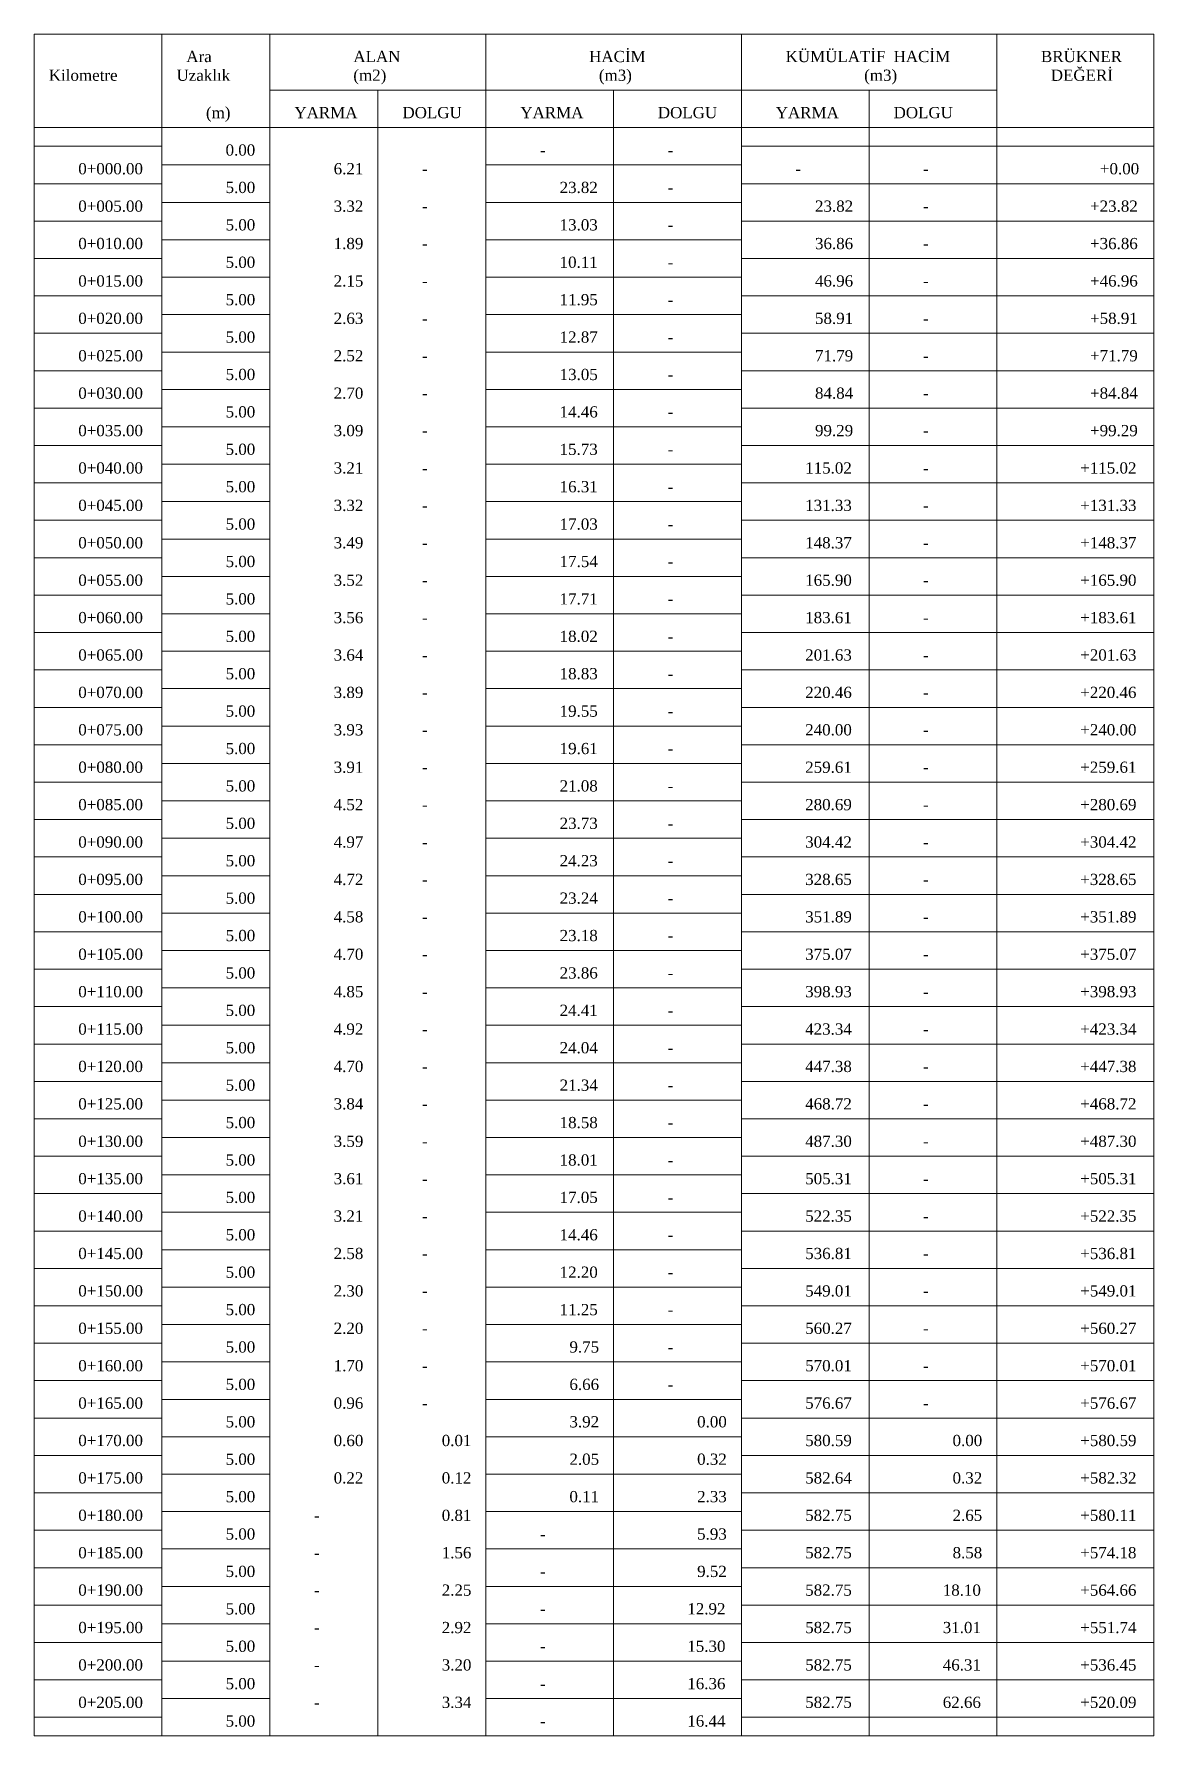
# Model space of a CAD drawing. Header units: metres. Extents: x 478603 to 489313, y 4282657 to 4289463.
# Drawn here: x 485691.1 to 485840.7, y 4283520 to 4283747.5 of the extents above; entities that cross this region are included whole.
import ezdxf

# ---------------------------------------------------------------- set-up
doc = ezdxf.new("R2010")
doc.units = ezdxf.units.M
for name, color, linetype, lineweight in [('TB_C', 96, 'Continuous', 0), ('TB_M', 18, 'Continuous', 0), ('TB_R', 1, 'Continuous', 0)]:
    doc.layers.add(name, color=color, linetype=linetype, lineweight=lineweight)
doc.styles.get("Standard").update_dxf_attribs({"font": 'times.ttf'})

msp = doc.modelspace()

# ---------------------------------------------------------------- linework, layer by layer
at = {"layer": 'TB_C'}
for p, q in [((485691.09, 4283747.47), (485840.72, 4283747.47)), ((485691.09, 4283747.47), (485691.09, 4283519.97)), ((485708.15, 4283747.47), (485708.15, 4283519.97)), ((485722.59, 4283747.47), (485722.59, 4283519.97)), ((485751.47, 4283747.47), (485751.47, 4283519.97)), ((485785.59, 4283747.47), (485785.59, 4283519.97)), ((485819.72, 4283747.47), (485819.72, 4283519.97)), ((485840.72, 4283747.47), (485840.72, 4283519.97)), ((485722.59, 4283739.97), (485819.72, 4283739.97)), ((485737.03, 4283739.97), (485737.03, 4283519.97)), ((485768.53, 4283739.97), (485768.53, 4283519.97)), ((485802.65, 4283739.97), (485802.65, 4283519.97)), ((485691.09, 4283734.97), (485840.72, 4283734.97)), ((485691.09, 4283732.47), (485708.15, 4283732.47)), ((485785.59, 4283732.47), (485840.72, 4283732.47)), ((485708.15, 4283729.97), (485722.59, 4283729.97)), ((485751.47, 4283729.97), (485785.59, 4283729.97)), ((485691.09, 4283727.47), (485708.15, 4283727.47)), ((485785.59, 4283727.47), (485840.72, 4283727.47)), ((485708.15, 4283724.97), (485722.59, 4283724.97)), ((485751.47, 4283724.97), (485785.59, 4283724.97)), ((485691.09, 4283722.47), (485708.15, 4283722.47)), ((485785.59, 4283722.47), (485840.72, 4283722.47)), ((485708.15, 4283719.97), (485722.59, 4283719.97)), ((485751.47, 4283719.97), (485785.59, 4283719.97)), ((485691.09, 4283717.47), (485708.15, 4283717.47)), ((485785.59, 4283717.47), (485840.72, 4283717.47)), ((485708.15, 4283714.97), (485722.59, 4283714.97)), ((485751.47, 4283714.97), (485785.59, 4283714.97)), ((485691.09, 4283712.47), (485708.15, 4283712.47)), ((485785.59, 4283712.47), (485840.72, 4283712.47)), ((485708.15, 4283709.97), (485722.59, 4283709.97)), ((485751.47, 4283709.97), (485785.59, 4283709.97)), ((485691.09, 4283707.47), (485708.15, 4283707.47)), ((485785.59, 4283707.47), (485840.72, 4283707.47)), ((485708.15, 4283704.97), (485722.59, 4283704.97)), ((485751.47, 4283704.97), (485785.59, 4283704.97)), ((485691.09, 4283702.47), (485708.15, 4283702.47)), ((485785.59, 4283702.47), (485840.72, 4283702.47)), ((485708.15, 4283699.97), (485722.59, 4283699.97)), ((485751.47, 4283699.97), (485785.59, 4283699.97)), ((485691.09, 4283697.47), (485708.15, 4283697.47)), ((485785.59, 4283697.47), (485840.72, 4283697.47)), ((485708.15, 4283694.97), (485722.59, 4283694.97)), ((485751.47, 4283694.97), (485785.59, 4283694.97)), ((485691.09, 4283692.47), (485708.15, 4283692.47)), ((485785.59, 4283692.47), (485840.72, 4283692.47)), ((485708.15, 4283689.97), (485722.59, 4283689.97)), ((485751.47, 4283689.97), (485785.59, 4283689.97)), ((485691.09, 4283687.47), (485708.15, 4283687.47)), ((485785.59, 4283687.47), (485840.72, 4283687.47)), ((485708.15, 4283684.97), (485722.59, 4283684.97)), ((485751.47, 4283684.97), (485785.59, 4283684.97)), ((485691.09, 4283682.47), (485708.15, 4283682.47)), ((485785.59, 4283682.47), (485840.72, 4283682.47)), ((485708.15, 4283679.97), (485722.59, 4283679.97)), ((485751.47, 4283679.97), (485785.59, 4283679.97)), ((485691.09, 4283677.47), (485708.15, 4283677.47)), ((485785.59, 4283677.47), (485840.72, 4283677.47)), ((485708.15, 4283674.97), (485722.59, 4283674.97)), ((485751.47, 4283674.97), (485785.59, 4283674.97)), ((485691.09, 4283672.47), (485708.15, 4283672.47)), ((485785.59, 4283672.47), (485840.72, 4283672.47)), ((485708.15, 4283669.97), (485722.59, 4283669.97)), ((485751.47, 4283669.97), (485785.59, 4283669.97)), ((485691.09, 4283667.47), (485708.15, 4283667.47)), ((485785.59, 4283667.47), (485840.72, 4283667.47)), ((485708.15, 4283664.97), (485722.59, 4283664.97)), ((485751.47, 4283664.97), (485785.59, 4283664.97)), ((485691.09, 4283662.47), (485708.15, 4283662.47)), ((485785.59, 4283662.47), (485840.72, 4283662.47)), ((485708.15, 4283659.97), (485722.59, 4283659.97)), ((485751.47, 4283659.97), (485785.59, 4283659.97)), ((485691.09, 4283657.47), (485708.15, 4283657.47)), ((485785.59, 4283657.47), (485840.72, 4283657.47)), ((485708.15, 4283654.97), (485722.59, 4283654.97)), ((485751.47, 4283654.97), (485785.59, 4283654.97)), ((485691.09, 4283652.47), (485708.15, 4283652.47)), ((485785.59, 4283652.47), (485840.72, 4283652.47)), ((485708.15, 4283649.97), (485722.59, 4283649.97)), ((485751.47, 4283649.97), (485785.59, 4283649.97)), ((485691.09, 4283647.47), (485708.15, 4283647.47)), ((485785.59, 4283647.47), (485840.72, 4283647.47)), ((485708.15, 4283644.97), (485722.59, 4283644.97)), ((485751.47, 4283644.97), (485785.59, 4283644.97)), ((485691.09, 4283642.47), (485708.15, 4283642.47)), ((485785.59, 4283642.47), (485840.72, 4283642.47)), ((485708.15, 4283639.97), (485722.59, 4283639.97)), ((485751.47, 4283639.97), (485785.59, 4283639.97)), ((485691.09, 4283637.47), (485708.15, 4283637.47)), ((485785.59, 4283637.47), (485840.72, 4283637.47)), ((485708.15, 4283634.97), (485722.59, 4283634.97)), ((485751.47, 4283634.97), (485785.59, 4283634.97)), ((485691.09, 4283632.47), (485708.15, 4283632.47)), ((485785.59, 4283632.47), (485840.72, 4283632.47)), ((485708.15, 4283629.97), (485722.59, 4283629.97)), ((485751.47, 4283629.97), (485785.59, 4283629.97)), ((485691.09, 4283627.47), (485708.15, 4283627.47)), ((485785.59, 4283627.47), (485840.72, 4283627.47)), ((485708.15, 4283624.97), (485722.59, 4283624.97)), ((485751.47, 4283624.97), (485785.59, 4283624.97)), ((485691.09, 4283622.47), (485708.15, 4283622.47)), ((485785.59, 4283622.47), (485840.72, 4283622.47)), ((485708.15, 4283619.97), (485722.59, 4283619.97)), ((485751.47, 4283619.97), (485785.59, 4283619.97)), ((485691.09, 4283617.47), (485708.15, 4283617.47)), ((485785.59, 4283617.47), (485840.72, 4283617.47)), ((485708.15, 4283614.97), (485722.59, 4283614.97)), ((485751.47, 4283614.97), (485785.59, 4283614.97)), ((485691.09, 4283612.47), (485708.15, 4283612.47)), ((485785.59, 4283612.47), (485840.72, 4283612.47)), ((485708.15, 4283609.97), (485722.59, 4283609.97)), ((485751.47, 4283609.97), (485785.59, 4283609.97)), ((485691.09, 4283607.47), (485708.15, 4283607.47)), ((485785.59, 4283607.47), (485840.72, 4283607.47)), ((485708.15, 4283604.97), (485722.59, 4283604.97)), ((485751.47, 4283604.97), (485785.59, 4283604.97)), ((485691.09, 4283602.47), (485708.15, 4283602.47)), ((485785.59, 4283602.47), (485840.72, 4283602.47)), ((485708.15, 4283599.97), (485722.59, 4283599.97)), ((485751.47, 4283599.97), (485785.59, 4283599.97)), ((485691.09, 4283597.47), (485708.15, 4283597.47)), ((485785.59, 4283597.47), (485840.72, 4283597.47)), ((485708.15, 4283594.97), (485722.59, 4283594.97)), ((485751.47, 4283594.97), (485785.59, 4283594.97)), ((485691.09, 4283592.47), (485708.15, 4283592.47)), ((485785.59, 4283592.47), (485840.72, 4283592.47)), ((485708.15, 4283589.97), (485722.59, 4283589.97)), ((485751.47, 4283589.97), (485785.59, 4283589.97)), ((485691.09, 4283587.47), (485708.15, 4283587.47)), ((485785.59, 4283587.47), (485840.72, 4283587.47)), ((485708.15, 4283584.97), (485722.59, 4283584.97)), ((485751.47, 4283584.97), (485785.59, 4283584.97)), ((485691.09, 4283582.47), (485708.15, 4283582.47)), ((485785.59, 4283582.47), (485840.72, 4283582.47)), ((485708.15, 4283579.97), (485722.59, 4283579.97)), ((485751.47, 4283579.97), (485785.59, 4283579.97)), ((485691.09, 4283577.47), (485708.15, 4283577.47)), ((485785.59, 4283577.47), (485840.72, 4283577.47)), ((485708.15, 4283574.97), (485722.59, 4283574.97)), ((485751.47, 4283574.97), (485785.59, 4283574.97)), ((485691.09, 4283572.47), (485708.15, 4283572.47)), ((485785.59, 4283572.47), (485840.72, 4283572.47)), ((485708.15, 4283569.97), (485722.59, 4283569.97)), ((485751.47, 4283569.97), (485785.59, 4283569.97)), ((485691.09, 4283567.47), (485708.15, 4283567.47)), ((485785.59, 4283567.47), (485840.72, 4283567.47)), ((485708.15, 4283564.97), (485722.59, 4283564.97)), ((485751.47, 4283564.97), (485785.59, 4283564.97)), ((485691.09, 4283562.47), (485708.15, 4283562.47)), ((485785.59, 4283562.47), (485840.72, 4283562.47)), ((485708.15, 4283559.97), (485722.59, 4283559.97)), ((485751.47, 4283559.97), (485785.59, 4283559.97)), ((485691.09, 4283557.47), (485708.15, 4283557.47)), ((485785.59, 4283557.47), (485840.72, 4283557.47)), ((485708.15, 4283554.97), (485722.59, 4283554.97)), ((485751.47, 4283554.97), (485785.59, 4283554.97)), ((485691.09, 4283552.47), (485708.15, 4283552.47)), ((485785.59, 4283552.47), (485840.72, 4283552.47)), ((485708.15, 4283549.97), (485722.59, 4283549.97)), ((485751.47, 4283549.97), (485785.59, 4283549.97)), ((485691.09, 4283547.47), (485708.15, 4283547.47)), ((485785.59, 4283547.47), (485840.72, 4283547.47)), ((485708.15, 4283544.97), (485722.59, 4283544.97)), ((485751.47, 4283544.97), (485785.59, 4283544.97)), ((485691.09, 4283542.47), (485708.15, 4283542.47)), ((485785.59, 4283542.47), (485840.72, 4283542.47)), ((485708.15, 4283539.97), (485722.59, 4283539.97)), ((485751.47, 4283539.97), (485785.59, 4283539.97)), ((485691.09, 4283537.47), (485708.15, 4283537.47)), ((485785.59, 4283537.47), (485840.72, 4283537.47)), ((485708.15, 4283534.97), (485722.59, 4283534.97)), ((485751.47, 4283534.97), (485785.59, 4283534.97)), ((485691.09, 4283532.47), (485708.15, 4283532.47)), ((485785.59, 4283532.47), (485840.72, 4283532.47)), ((485708.15, 4283529.97), (485722.59, 4283529.97)), ((485751.47, 4283529.97), (485785.59, 4283529.97)), ((485691.09, 4283527.47), (485708.15, 4283527.47)), ((485785.59, 4283527.47), (485840.72, 4283527.47)), ((485708.15, 4283524.97), (485722.59, 4283524.97)), ((485751.47, 4283524.97), (485785.59, 4283524.97)), ((485691.09, 4283522.47), (485708.15, 4283522.47)), ((485785.59, 4283522.47), (485840.72, 4283522.47)), ((485691.09, 4283519.97), (485840.72, 4283519.97))]:
    msp.add_line(p, q, dxfattribs=at)

# ---------------------------------------------------------------- texts
at = {"layer": 'TB_M'}
for s, p in [('HACİM', (485765.25, 4283743.72)), ('KÜMÜLATİF', (485791.5, 4283743.72)), ('HACİM', (485805.93, 4283743.72)), ('BRÜKNER', (485825.62, 4283743.72)), ('Ara', (485711.43, 4283743.72)), ('ALAN', (485733.75, 4283743.72)), ('DEĞERİ', (485826.93, 4283741.22)), ('Kilometre', (485693.06, 4283741.22)), ('Uzaklık', (485710.12, 4283741.22)), ('(m2)', (485733.75, 4283741.22)), ('(m3)', (485766.56, 4283741.22)), ('(m3)', (485802, 4283741.22)), ('(m)', (485714.06, 4283736.22)), ('YARMA', (485725.87, 4283736.22)), ('DOLGU', (485740.31, 4283736.22)), ('YARMA', (485756.06, 4283736.22)), ('DOLGU', (485774.43, 4283736.22)), ('YARMA', (485790.18, 4283736.22)), ('DOLGU', (485805.93, 4283736.22)), ('-', (485758.68, 4283731.22)), ('-', (485775.75, 4283731.22)), ('0+000.00', (485697, 4283728.72)), ('-', (485742.93, 4283728.72)), ('-', (485792.81, 4283728.72)), ('-', (485809.87, 4283728.72)), ('0+005.00', (485697, 4283723.72)), ('-', (485775.75, 4283726.22)), ('-', (485742.93, 4283723.72)), ('-', (485809.87, 4283723.72)), ('-', (485775.75, 4283721.22)), ('0+010.00', (485697, 4283718.72)), ('-', (485742.93, 4283718.72)), ('-', (485809.87, 4283718.72)), ('-', (485775.75, 4283716.22)), ('0+015.00', (485697, 4283713.72)), ('-', (485742.93, 4283713.72)), ('-', (485809.87, 4283713.72)), ('-', (485775.75, 4283711.22)), ('0+020.00', (485697, 4283708.72)), ('-', (485742.93, 4283708.72)), ('-', (485809.87, 4283708.72)), ('-', (485775.75, 4283706.22)), ('0+025.00', (485697, 4283703.72)), ('-', (485742.93, 4283703.72)), ('-', (485809.87, 4283703.72)), ('0+030.00', (485697, 4283698.72)), ('-', (485775.75, 4283701.22)), ('-', (485742.93, 4283698.72)), ('-', (485809.87, 4283698.72)), ('-', (485775.75, 4283696.22)), ('0+035.00', (485697, 4283693.72)), ('-', (485742.93, 4283693.72)), ('-', (485809.87, 4283693.72)), ('-', (485775.75, 4283691.22)), ('0+040.00', (485697, 4283688.72)), ('-', (485742.93, 4283688.72)), ('-', (485809.87, 4283688.72)), ('-', (485775.75, 4283686.22)), ('0+045.00', (485697, 4283683.72)), ('-', (485742.93, 4283683.72)), ('-', (485809.87, 4283683.72)), ('-', (485775.75, 4283681.22)), ('0+050.00', (485697, 4283678.72)), ('-', (485742.93, 4283678.72)), ('-', (485809.87, 4283678.72)), ('0+055.00', (485697, 4283673.72)), ('-', (485775.75, 4283676.22)), ('-', (485742.93, 4283673.72)), ('-', (485809.87, 4283673.72)), ('-', (485775.75, 4283671.22)), ('0+060.00', (485697, 4283668.72)), ('-', (485742.93, 4283668.72)), ('-', (485809.87, 4283668.72)), ('-', (485775.75, 4283666.22)), ('0+065.00', (485697, 4283663.72)), ('-', (485742.93, 4283663.72)), ('-', (485809.87, 4283663.72)), ('-', (485775.75, 4283661.22)), ('0+070.00', (485697, 4283658.72)), ('-', (485742.93, 4283658.72)), ('-', (485809.87, 4283658.72)), ('-', (485775.75, 4283656.22)), ('0+075.00', (485697, 4283653.72)), ('-', (485742.93, 4283653.72)), ('-', (485809.87, 4283653.72)), ('0+080.00', (485697, 4283648.72)), ('-', (485775.75, 4283651.22)), ('-', (485742.93, 4283648.72)), ('-', (485809.87, 4283648.72)), ('-', (485775.75, 4283646.22)), ('0+085.00', (485697, 4283643.72)), ('-', (485742.93, 4283643.72)), ('-', (485809.87, 4283643.72)), ('-', (485775.75, 4283641.22)), ('0+090.00', (485697, 4283638.72)), ('-', (485742.93, 4283638.72)), ('-', (485809.87, 4283638.72)), ('-', (485775.75, 4283636.22)), ('0+095.00', (485697, 4283633.72)), ('-', (485742.93, 4283633.72)), ('-', (485809.87, 4283633.72)), ('-', (485775.75, 4283631.22)), ('0+100.00', (485697, 4283628.72)), ('-', (485742.93, 4283628.72)), ('-', (485809.87, 4283628.72)), ('0+105.00', (485697, 4283623.72)), ('-', (485775.75, 4283626.22)), ('-', (485742.93, 4283623.72)), ('-', (485809.87, 4283623.72)), ('-', (485775.75, 4283621.22)), ('0+110.00', (485697, 4283618.72)), ('-', (485742.93, 4283618.72)), ('-', (485809.87, 4283618.72)), ('-', (485775.75, 4283616.22)), ('0+115.00', (485697, 4283613.72)), ('-', (485742.93, 4283613.72)), ('-', (485809.87, 4283613.72)), ('-', (485775.75, 4283611.22)), ('0+120.00', (485697, 4283608.72)), ('-', (485742.93, 4283608.72)), ('-', (485809.87, 4283608.72)), ('-', (485775.75, 4283606.22)), ('0+125.00', (485697, 4283603.72)), ('-', (485742.93, 4283603.72)), ('-', (485809.87, 4283603.72)), ('0+130.00', (485697, 4283598.72)), ('-', (485775.75, 4283601.22)), ('-', (485742.93, 4283598.72)), ('-', (485809.87, 4283598.72)), ('0+135.00', (485697, 4283593.72)), ('-', (485775.75, 4283596.22)), ('-', (485742.93, 4283593.72)), ('-', (485809.87, 4283593.72)), ('-', (485775.75, 4283591.22)), ('0+140.00', (485697, 4283588.72)), ('-', (485742.93, 4283588.72)), ('-', (485809.87, 4283588.72)), ('-', (485775.75, 4283586.22)), ('0+145.00', (485697, 4283583.72)), ('-', (485742.93, 4283583.72)), ('-', (485809.87, 4283583.72)), ('-', (485775.75, 4283581.22)), ('0+150.00', (485697, 4283578.72)), ('-', (485742.93, 4283578.72)), ('-', (485809.87, 4283578.72)), ('0+155.00', (485697, 4283573.72)), ('-', (485775.75, 4283576.22)), ('-', (485742.93, 4283573.72)), ('-', (485809.87, 4283573.72)), ('0+160.00', (485697, 4283568.72)), ('-', (485775.75, 4283571.22)), ('-', (485742.93, 4283568.72)), ('-', (485809.87, 4283568.72)), ('-', (485775.75, 4283566.22)), ('0+165.00', (485697, 4283563.72)), ('-', (485742.93, 4283563.72)), ('-', (485809.87, 4283563.72)), ('0+170.00', (485697, 4283558.72)), ('0+175.00', (485697, 4283553.72)), ('0+180.00', (485697, 4283548.72)), ('-', (485728.5, 4283548.72)), ('0+185.00', (485697, 4283543.72)), ('-', (485758.68, 4283546.22)), ('-', (485728.5, 4283543.72)), ('-', (485758.68, 4283541.22)), ('0+190.00', (485697, 4283538.72)), ('-', (485728.5, 4283538.72)), ('-', (485758.68, 4283536.22)), ('0+195.00', (485697, 4283533.72)), ('-', (485728.5, 4283533.72)), ('-', (485758.68, 4283531.22)), ('0+200.00', (485697, 4283528.72)), ('-', (485728.5, 4283528.72)), ('0+205.00', (485697, 4283523.72)), ('-', (485758.68, 4283526.22)), ('-', (485728.5, 4283523.72)), ('-', (485758.68, 4283521.22))]:
    msp.add_text(s, height=1.5, dxfattribs=at).set_placement(p)
at = {"layer": 'TB_R'}
for s, p in [('0.00', (485716.68, 4283731.22)), ('6.21', (485731.12, 4283728.72)), ('+0.00', (485833.5, 4283728.72)), ('5.00', (485716.68, 4283726.22)), ('23.82', (485761.31, 4283726.22)), ('3.32', (485731.12, 4283723.72)), ('23.82', (485795.43, 4283723.72)), ('+23.82', (485832.18, 4283723.72)), ('5.00', (485716.68, 4283721.22)), ('13.03', (485761.31, 4283721.22)), ('1.89', (485731.12, 4283718.72)), ('36.86', (485795.43, 4283718.72)), ('+36.86', (485832.18, 4283718.72)), ('5.00', (485716.68, 4283716.22)), ('10.11', (485761.31, 4283716.22)), ('2.15', (485731.12, 4283713.72)), ('46.96', (485795.43, 4283713.72)), ('+46.96', (485832.18, 4283713.72)), ('5.00', (485716.68, 4283711.22)), ('11.95', (485761.31, 4283711.22)), ('2.63', (485731.12, 4283708.72)), ('58.91', (485795.43, 4283708.72)), ('+58.91', (485832.18, 4283708.72)), ('5.00', (485716.68, 4283706.22)), ('12.87', (485761.31, 4283706.22)), ('2.52', (485731.12, 4283703.72)), ('71.79', (485795.43, 4283703.72)), ('+71.79', (485832.18, 4283703.72)), ('5.00', (485716.68, 4283701.22)), ('13.05', (485761.31, 4283701.22)), ('2.70', (485731.12, 4283698.72)), ('84.84', (485795.43, 4283698.72)), ('+84.84', (485832.18, 4283698.72)), ('5.00', (485716.68, 4283696.22)), ('14.46', (485761.31, 4283696.22)), ('3.09', (485731.12, 4283693.72)), ('99.29', (485795.43, 4283693.72)), ('+99.29', (485832.18, 4283693.72)), ('5.00', (485716.68, 4283691.22)), ('15.73', (485761.31, 4283691.22)), ('3.21', (485731.12, 4283688.72)), ('115.02', (485794.12, 4283688.72)), ('+115.02', (485830.87, 4283688.72)), ('5.00', (485716.68, 4283686.22)), ('16.31', (485761.31, 4283686.22)), ('3.32', (485731.12, 4283683.72)), ('131.33', (485794.12, 4283683.72)), ('+131.33', (485830.87, 4283683.72)), ('5.00', (485716.68, 4283681.22)), ('17.03', (485761.31, 4283681.22)), ('3.49', (485731.12, 4283678.72)), ('148.37', (485794.12, 4283678.72)), ('+148.37', (485830.87, 4283678.72)), ('5.00', (485716.68, 4283676.22)), ('17.54', (485761.31, 4283676.22)), ('3.52', (485731.12, 4283673.72)), ('165.90', (485794.12, 4283673.72)), ('+165.90', (485830.87, 4283673.72)), ('5.00', (485716.68, 4283671.22)), ('17.71', (485761.31, 4283671.22)), ('3.56', (485731.12, 4283668.72)), ('183.61', (485794.12, 4283668.72)), ('+183.61', (485830.87, 4283668.72)), ('5.00', (485716.68, 4283666.22)), ('18.02', (485761.31, 4283666.22)), ('3.64', (485731.12, 4283663.72)), ('201.63', (485794.12, 4283663.72)), ('+201.63', (485830.87, 4283663.72)), ('5.00', (485716.68, 4283661.22)), ('18.83', (485761.31, 4283661.22)), ('3.89', (485731.12, 4283658.72)), ('220.46', (485794.12, 4283658.72)), ('+220.46', (485830.87, 4283658.72)), ('5.00', (485716.68, 4283656.22)), ('19.55', (485761.31, 4283656.22)), ('3.93', (485731.12, 4283653.72)), ('240.00', (485794.12, 4283653.72)), ('+240.00', (485830.87, 4283653.72)), ('5.00', (485716.68, 4283651.22)), ('19.61', (485761.31, 4283651.22)), ('3.91', (485731.12, 4283648.72)), ('259.61', (485794.12, 4283648.72)), ('+259.61', (485830.87, 4283648.72)), ('5.00', (485716.68, 4283646.22)), ('21.08', (485761.31, 4283646.22)), ('4.52', (485731.12, 4283643.72)), ('280.69', (485794.12, 4283643.72)), ('+280.69', (485830.87, 4283643.72)), ('5.00', (485716.68, 4283641.22)), ('23.73', (485761.31, 4283641.22)), ('4.97', (485731.12, 4283638.72)), ('304.42', (485794.12, 4283638.72)), ('+304.42', (485830.87, 4283638.72)), ('5.00', (485716.68, 4283636.22)), ('24.23', (485761.31, 4283636.22)), ('4.72', (485731.12, 4283633.72)), ('328.65', (485794.12, 4283633.72)), ('+328.65', (485830.87, 4283633.72)), ('5.00', (485716.68, 4283631.22)), ('23.24', (485761.31, 4283631.22)), ('4.58', (485731.12, 4283628.72)), ('351.89', (485794.12, 4283628.72)), ('+351.89', (485830.87, 4283628.72)), ('5.00', (485716.68, 4283626.22)), ('23.18', (485761.31, 4283626.22)), ('4.70', (485731.12, 4283623.72)), ('375.07', (485794.12, 4283623.72)), ('+375.07', (485830.87, 4283623.72)), ('5.00', (485716.68, 4283621.22)), ('23.86', (485761.31, 4283621.22)), ('4.85', (485731.12, 4283618.72)), ('398.93', (485794.12, 4283618.72)), ('+398.93', (485830.87, 4283618.72)), ('5.00', (485716.68, 4283616.22)), ('24.41', (485761.31, 4283616.22)), ('4.92', (485731.12, 4283613.72)), ('423.34', (485794.12, 4283613.72)), ('+423.34', (485830.87, 4283613.72)), ('5.00', (485716.68, 4283611.22)), ('24.04', (485761.31, 4283611.22)), ('4.70', (485731.12, 4283608.72)), ('447.38', (485794.12, 4283608.72)), ('+447.38', (485830.87, 4283608.72)), ('5.00', (485716.68, 4283606.22)), ('21.34', (485761.31, 4283606.22)), ('3.84', (485731.12, 4283603.72)), ('468.72', (485794.12, 4283603.72)), ('+468.72', (485830.87, 4283603.72)), ('5.00', (485716.68, 4283601.22)), ('18.58', (485761.31, 4283601.22)), ('3.59', (485731.12, 4283598.72)), ('487.30', (485794.12, 4283598.72)), ('+487.30', (485830.87, 4283598.72)), ('5.00', (485716.68, 4283596.22)), ('18.01', (485761.31, 4283596.22)), ('3.61', (485731.12, 4283593.72)), ('505.31', (485794.12, 4283593.72)), ('+505.31', (485830.87, 4283593.72)), ('5.00', (485716.68, 4283591.22)), ('17.05', (485761.31, 4283591.22)), ('3.21', (485731.12, 4283588.72)), ('522.35', (485794.12, 4283588.72)), ('+522.35', (485830.87, 4283588.72)), ('5.00', (485716.68, 4283586.22)), ('14.46', (485761.31, 4283586.22)), ('2.58', (485731.12, 4283583.72)), ('536.81', (485794.12, 4283583.72)), ('+536.81', (485830.87, 4283583.72)), ('5.00', (485716.68, 4283581.22)), ('12.20', (485761.31, 4283581.22)), ('2.30', (485731.12, 4283578.72)), ('549.01', (485794.12, 4283578.72)), ('+549.01', (485830.87, 4283578.72)), ('5.00', (485716.68, 4283576.22)), ('11.25', (485761.31, 4283576.22)), ('2.20', (485731.12, 4283573.72)), ('560.27', (485794.12, 4283573.72)), ('+560.27', (485830.87, 4283573.72)), ('5.00', (485716.68, 4283571.22)), ('9.75', (485762.62, 4283571.22)), ('1.70', (485731.12, 4283568.72)), ('570.01', (485794.12, 4283568.72)), ('+570.01', (485830.87, 4283568.72)), ('5.00', (485716.68, 4283566.22)), ('6.66', (485762.62, 4283566.22)), ('0.96', (485731.12, 4283563.72)), ('576.67', (485794.12, 4283563.72)), ('+576.67', (485830.87, 4283563.72)), ('5.00', (485716.68, 4283561.22)), ('3.92', (485762.62, 4283561.22)), ('0.00', (485779.68, 4283561.22)), ('0.60', (485731.12, 4283558.72)), ('0.01', (485745.56, 4283558.72)), ('580.59', (485794.12, 4283558.72)), ('0.00', (485813.81, 4283558.72)), ('+580.59', (485830.87, 4283558.72)), ('5.00', (485716.68, 4283556.22)), ('2.05', (485762.62, 4283556.22)), ('0.32', (485779.68, 4283556.22)), ('0.22', (485731.12, 4283553.72)), ('0.12', (485745.56, 4283553.72)), ('582.64', (485794.12, 4283553.72)), ('0.32', (485813.81, 4283553.72)), ('+582.32', (485830.87, 4283553.72)), ('5.00', (485716.68, 4283551.22)), ('0.11', (485762.62, 4283551.22)), ('2.33', (485779.68, 4283551.22)), ('0.81', (485745.56, 4283548.72)), ('582.75', (485794.12, 4283548.72)), ('2.65', (485813.81, 4283548.72)), ('+580.11', (485830.87, 4283548.72)), ('5.00', (485716.68, 4283546.22)), ('5.93', (485779.68, 4283546.22)), ('1.56', (485745.56, 4283543.72)), ('582.75', (485794.12, 4283543.72)), ('8.58', (485813.81, 4283543.72)), ('+574.18', (485830.87, 4283543.72)), ('5.00', (485716.68, 4283541.22)), ('9.52', (485779.68, 4283541.22)), ('2.25', (485745.56, 4283538.72)), ('582.75', (485794.12, 4283538.72)), ('18.10', (485812.5, 4283538.72)), ('+564.66', (485830.87, 4283538.72)), ('5.00', (485716.68, 4283536.22)), ('12.92', (485778.37, 4283536.22)), ('2.92', (485745.56, 4283533.72)), ('582.75', (485794.12, 4283533.72)), ('31.01', (485812.5, 4283533.72)), ('+551.74', (485830.87, 4283533.72)), ('5.00', (485716.68, 4283531.22)), ('15.30', (485778.37, 4283531.22)), ('3.20', (485745.56, 4283528.72)), ('582.75', (485794.12, 4283528.72)), ('46.31', (485812.5, 4283528.72)), ('+536.45', (485830.87, 4283528.72)), ('5.00', (485716.68, 4283526.22)), ('16.36', (485778.37, 4283526.22)), ('3.34', (485745.56, 4283523.72)), ('582.75', (485794.12, 4283523.72)), ('62.66', (485812.5, 4283523.72)), ('+520.09', (485830.87, 4283523.72)), ('5.00', (485716.68, 4283521.22)), ('16.44', (485778.37, 4283521.22))]:
    msp.add_text(s, height=1.5, dxfattribs=at).set_placement(p)

doc.saveas('drawing.dxf')
